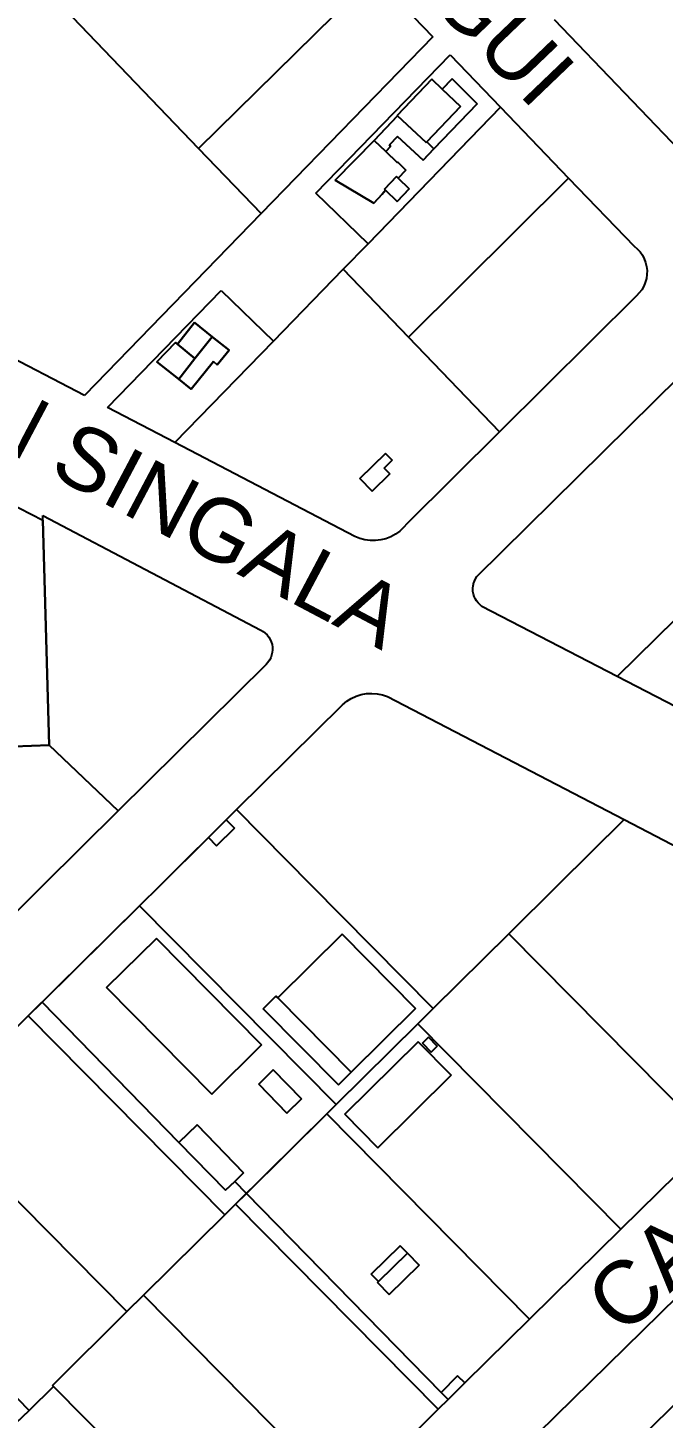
# Model space of a CAD drawing. Header units: millimetres. Extents: x 1888 to 2040, y 1705 to 1894.
# Drawn here: x 1943.2305 to 1943.3828, y 1822.3468 to 1822.6797 of the extents above; entities that cross this region are included whole.
import ezdxf

# ---------------------------------------------------------------- set-up
doc = ezdxf.new("R2010")
doc.units = ezdxf.units.MM
doc.styles.get("Standard").update_dxf_attribs({"font": 'arial.ttf'})

# ---------------------------------------------------------------- blocks, each defined once
blk = doc.blocks.new('PI Son Oms')
for p, q in [((-181.50492, -12.1215), (-181.46283, -12.08019)), ((-181.46283, -12.08019), (-181.50492, -12.1215)), ((-181.50492, -12.1215), (-181.46283, -12.08019)), ((-181.46283, -12.08019), (-181.50492, -12.1215)), ((-181.46283, -12.08019), (-181.44876, -12.0948)), ((-181.46283, -12.08019), (-181.44876, -12.0948)), ((-181.53891, -12.0862), (-181.50492, -12.1215)), ((-181.50492, -12.1215), (-181.53891, -12.0862)), ((-181.53891, -12.0862), (-181.50492, -12.1215)), ((-181.50492, -12.1215), (-181.53891, -12.0862)), ((-181.38385, -12.12802), (-181.41959, -12.09076)), ((-181.38385, -12.12802), (-181.41959, -12.09076)), ((-181.44876, -12.0948), (-181.4899, -12.1371)), ((-181.44876, -12.0948), (-181.4899, -12.1371)), ((-181.47677, -12.13219), (-181.4446, -12.09912)), ((-181.47677, -12.13219), (-181.4446, -12.09912)), ((-181.4446, -12.09912), (-181.43253, -12.11166)), ((-181.4446, -12.09912), (-181.43253, -12.11166)), ((-181.44903, -12.10492), (-181.45734, -12.11363)), ((-181.45734, -12.11363), (-181.44903, -12.10492)), ((-181.44655, -12.10731), (-181.44903, -12.10492)), ((-181.44903, -12.10492), (-181.44655, -12.10731)), ((-181.44415, -12.10488), (-181.44655, -12.10731)), ((-181.44655, -12.10731), (-181.44415, -12.10488)), ((-181.44655, -12.10731), (-181.44214, -12.11145)), ((-181.44214, -12.11145), (-181.44655, -12.10731)), ((-181.43816, -12.11083), (-181.44415, -12.10488)), ((-181.44415, -12.10488), (-181.43816, -12.11083)), ((-181.4485, -12.12162), (-181.43816, -12.11083)), ((-181.43816, -12.11083), (-181.4485, -12.12162)), ((-181.46429, -12.14432), (-181.43253, -12.11166)), ((-181.43253, -12.11166), (-181.46429, -12.14432)), ((-181.46429, -12.14432), (-181.43253, -12.11166)), ((-181.43253, -12.11166), (-181.46429, -12.14432)), ((-181.46282, -12.11962), (-181.45724, -12.1137)), ((-181.45724, -12.1137), (-181.46282, -12.11962)), ((-181.45734, -12.11363), (-181.45724, -12.1137)), ((-181.45724, -12.1137), (-181.45734, -12.11363)), ((-181.45724, -12.1137), (-181.45037, -12.1201)), ((-181.45037, -12.1201), (-181.45724, -12.1137)), ((-181.44214, -12.11145), (-181.45022, -12.11994)), ((-181.45022, -12.11994), (-181.44214, -12.11145)), ((-181.43253, -12.11166), (-181.41622, -12.1286)), ((-181.43253, -12.11166), (-181.41622, -12.1286)), ((-181.46282, -12.11962), (-181.47217, -12.12914)), ((-181.47217, -12.12914), (-181.46282, -12.11962)), ((-181.46005, -12.12225), (-181.46282, -12.11962)), ((-181.46282, -12.11962), (-181.46005, -12.12225)), ((-181.45887, -12.12103), (-181.46005, -12.12225)), ((-181.46005, -12.12225), (-181.45887, -12.12103)), ((-181.45724, -12.11862), (-181.45918, -12.12068)), ((-181.45918, -12.12068), (-181.45724, -12.11862)), ((-181.45918, -12.12068), (-181.45887, -12.12103)), ((-181.45887, -12.12103), (-181.45918, -12.12068)), ((-181.4511, -12.12434), (-181.45724, -12.11862)), ((-181.45724, -12.11862), (-181.4511, -12.12434)), ((-181.45037, -12.1201), (-181.45022, -12.11994)), ((-181.45022, -12.11994), (-181.45037, -12.1201)), ((-181.45022, -12.11994), (-181.4485, -12.12162)), ((-181.4485, -12.12162), (-181.45022, -12.11994)), ((-181.4899, -12.1371), (-181.50492, -12.1215)), ((-181.50492, -12.1215), (-181.4899, -12.1371)), ((-181.4899, -12.1371), (-181.50492, -12.1215)), ((-181.50492, -12.1215), (-181.4899, -12.1371)), ((-181.45733, -12.1249), (-181.46005, -12.12225)), ((-181.46005, -12.12225), (-181.45733, -12.1249)), ((-181.4485, -12.12162), (-181.4511, -12.12434)), ((-181.4511, -12.12434), (-181.4485, -12.12162)), ((-181.45716, -12.12477), (-181.45733, -12.1249)), ((-181.45733, -12.1249), (-181.45716, -12.12477)), ((-181.45527, -12.12669), (-181.45716, -12.12477)), ((-181.45716, -12.12477), (-181.45527, -12.12669)), ((-181.45708, -12.12861), (-181.45527, -12.12669)), ((-181.45527, -12.12669), (-181.45708, -12.12861)), ((-181.47217, -12.12914), (-181.46291, -12.13459)), ((-181.46291, -12.13459), (-181.47217, -12.12914)), ((-181.45743, -12.12826), (-181.46038, -12.13126)), ((-181.46038, -12.13126), (-181.45743, -12.12826)), ((-181.45708, -12.12861), (-181.45743, -12.12826)), ((-181.45743, -12.12826), (-181.45708, -12.12861)), ((-181.45733, -12.13418), (-181.4544, -12.13121)), ((-181.4544, -12.13121), (-181.45733, -12.13418)), ((-181.4544, -12.13121), (-181.45708, -12.12861)), ((-181.45708, -12.12861), (-181.4544, -12.13121)), ((-181.41622, -12.1286), (-181.45462, -12.16667)), ((-181.45462, -12.16667), (-181.41622, -12.1286)), ((-181.41622, -12.1286), (-181.45462, -12.16667)), ((-181.45462, -12.16667), (-181.41622, -12.1286)), ((-181.41622, -12.1286), (-181.40049, -12.14492)), ((-181.41622, -12.1286), (-181.40049, -12.14492)), ((-181.46429, -12.14432), (-181.47677, -12.13219)), ((-181.46429, -12.14432), (-181.47677, -12.13219)), ((-181.46291, -12.13459), (-181.4609, -12.13249)), ((-181.4609, -12.13249), (-181.46291, -12.13459)), ((-181.4609, -12.13249), (-181.46012, -12.13151)), ((-181.46012, -12.13151), (-181.4609, -12.13249)), ((-181.46038, -12.13126), (-181.46012, -12.13151)), ((-181.46012, -12.13151), (-181.46038, -12.13126)), ((-181.46012, -12.13151), (-181.45733, -12.13418)), ((-181.45733, -12.13418), (-181.46012, -12.13151)), ((-181.4899, -12.1371), (-181.53228, -12.18068)), ((-181.4899, -12.1371), (-181.53228, -12.18068)), ((-181.47025, -12.15045), (-181.46429, -12.14432)), ((-181.47025, -12.15045), (-181.46429, -12.14432)), ((-181.40049, -12.14492), (-181.39976, -12.14555)), ((-181.40049, -12.14492), (-181.39976, -12.14555)), ((-181.39976, -12.14555), (-181.39911, -12.14627)), ((-181.39976, -12.14555), (-181.39911, -12.14627)), ((-181.39911, -12.14627), (-181.39855, -12.14707)), ((-181.39911, -12.14627), (-181.39855, -12.14707)), ((-181.39855, -12.14707), (-181.3981, -12.14793)), ((-181.39855, -12.14707), (-181.3981, -12.14793)), ((-181.48698, -12.16765), (-181.47025, -12.15045)), ((-181.48698, -12.16765), (-181.47025, -12.15045)), ((-181.45462, -12.16667), (-181.47025, -12.15045)), ((-181.47025, -12.15045), (-181.45462, -12.16667)), ((-181.45462, -12.16667), (-181.47025, -12.15045)), ((-181.47025, -12.15045), (-181.45462, -12.16667)), ((-181.3981, -12.14793), (-181.39776, -12.14884)), ((-181.3981, -12.14793), (-181.39776, -12.14884)), ((-181.39776, -12.14884), (-181.39753, -12.14978)), ((-181.39776, -12.14884), (-181.39753, -12.14978)), ((-181.39753, -12.14978), (-181.39743, -12.15075)), ((-181.39753, -12.14978), (-181.39743, -12.15075)), ((-181.39743, -12.15075), (-181.39745, -12.15172)), ((-181.39743, -12.15075), (-181.39745, -12.15172)), ((-181.39822, -12.15451), (-181.3987, -12.15535)), ((-181.39822, -12.15451), (-181.3987, -12.15535)), ((-181.39784, -12.15361), (-181.39822, -12.15451)), ((-181.39784, -12.15361), (-181.39822, -12.15451)), ((-181.39758, -12.15268), (-181.39784, -12.15361)), ((-181.39758, -12.15268), (-181.39784, -12.15361)), ((-181.39745, -12.15172), (-181.39758, -12.15268)), ((-181.39745, -12.15172), (-181.39758, -12.15268)), ((-181.52673, -12.18357), (-181.49946, -12.15552)), ((-181.52673, -12.18357), (-181.49946, -12.15552)), ((-181.49946, -12.15552), (-181.48698, -12.16765)), ((-181.49946, -12.15552), (-181.48698, -12.16765)), ((-181.39996, -12.15682), (-181.43277, -12.18935)), ((-181.39996, -12.15682), (-181.43277, -12.18935)), ((-181.39928, -12.15612), (-181.39996, -12.15682)), ((-181.39928, -12.15612), (-181.39996, -12.15682)), ((-181.3987, -12.15535), (-181.39928, -12.15612)), ((-181.3987, -12.15535), (-181.39928, -12.15612)), ((-181.53228, -12.18068), (-181.57315, -12.15941)), ((-181.53228, -12.18068), (-181.57315, -12.15941)), ((-181.50993, -12.16838), (-181.5059, -12.1632)), ((-181.5059, -12.1632), (-181.50993, -12.16838)), ((-181.5059, -12.1632), (-181.50163, -12.16659)), ((-181.50163, -12.16659), (-181.5059, -12.1632)), ((-181.51062, -12.19195), (-181.48698, -12.16765)), ((-181.48698, -12.16765), (-181.51062, -12.19195)), ((-181.51062, -12.19195), (-181.48698, -12.16765)), ((-181.48698, -12.16765), (-181.51062, -12.19195)), ((-181.50163, -12.16659), (-181.50579, -12.17184)), ((-181.50579, -12.17184), (-181.50163, -12.16659)), ((-181.50163, -12.16659), (-181.49759, -12.1698)), ((-181.49759, -12.1698), (-181.50163, -12.16659)), ((-181.43277, -12.18935), (-181.45462, -12.16667)), ((-181.45462, -12.16667), (-181.43277, -12.18935)), ((-181.43277, -12.18935), (-181.45462, -12.16667)), ((-181.45462, -12.16667), (-181.43277, -12.18935)), ((-181.51047, -12.16799), (-181.51489, -12.17257)), ((-181.51489, -12.17257), (-181.51047, -12.16799)), ((-181.50993, -12.16838), (-181.51047, -12.16799)), ((-181.51047, -12.16799), (-181.50993, -12.16838)), ((-181.50579, -12.17184), (-181.50993, -12.16838)), ((-181.50993, -12.16838), (-181.50579, -12.17184)), ((-181.49759, -12.1698), (-181.50045, -12.17329)), ((-181.50045, -12.17329), (-181.49759, -12.1698)), ((-181.51489, -12.17257), (-181.50967, -12.17673)), ((-181.50967, -12.17673), (-181.51489, -12.17257)), ((-181.50967, -12.17673), (-181.50579, -12.17184)), ((-181.50579, -12.17184), (-181.50967, -12.17673)), ((-181.50129, -12.17256), (-181.50666, -12.17913)), ((-181.50666, -12.17913), (-181.50129, -12.17256)), ((-181.50045, -12.17329), (-181.50129, -12.17256)), ((-181.50129, -12.17256), (-181.50045, -12.17329)), ((-181.50666, -12.17913), (-181.50967, -12.17673)), ((-181.50967, -12.17673), (-181.50666, -12.17913)), ((-181.43822, -12.22398), (-181.38966, -12.1761)), ((-181.43822, -12.22398), (-181.38966, -12.1761)), ((-181.51062, -12.19195), (-181.52673, -12.18357)), ((-181.51062, -12.19195), (-181.52673, -12.18357)), ((-181.43277, -12.18935), (-181.45495, -12.21134)), ((-181.43277, -12.18935), (-181.45495, -12.21134)), ((-181.46744, -12.21441), (-181.51062, -12.19195)), ((-181.46744, -12.21441), (-181.51062, -12.19195)), ((-181.34818, -12.19233), (-181.40461, -12.24798)), ((-181.40461, -12.24798), (-181.34818, -12.19233)), ((-181.34818, -12.19233), (-181.40461, -12.24798)), ((-181.40461, -12.24798), (-181.34818, -12.19233)), ((-181.56763, -12.1974), (-181.54223, -12.21056)), ((-181.56763, -12.1974), (-181.54223, -12.21056)), ((-181.46007, -12.19455), (-181.46623, -12.20056)), ((-181.46623, -12.20056), (-181.46007, -12.19455)), ((-181.46041, -12.19806), (-181.45848, -12.19618)), ((-181.45848, -12.19618), (-181.46041, -12.19806)), ((-181.45848, -12.19618), (-181.46007, -12.19455)), ((-181.46007, -12.19455), (-181.45848, -12.19618)), ((-181.46623, -12.20056), (-181.4633, -12.20357)), ((-181.4633, -12.20357), (-181.46623, -12.20056)), ((-181.4633, -12.20357), (-181.45906, -12.19945)), ((-181.45906, -12.19945), (-181.4633, -12.20357)), ((-181.45906, -12.19945), (-181.46041, -12.19806)), ((-181.46041, -12.19806), (-181.45906, -12.19945)), ((-181.54223, -12.21056), (-181.54226, -12.20937)), ((-181.54226, -12.20937), (-181.48998, -12.23682)), ((-181.54223, -12.21056), (-181.54226, -12.20937)), ((-181.54226, -12.20937), (-181.48998, -12.23682)), ((-181.54074, -12.26441), (-181.54223, -12.21056)), ((-181.54223, -12.21056), (-181.54074, -12.26441)), ((-181.54074, -12.26441), (-181.54223, -12.21056)), ((-181.54223, -12.21056), (-181.54074, -12.26441)), ((-181.46627, -12.21489), (-181.46744, -12.21441)), ((-181.46627, -12.21489), (-181.46744, -12.21441)), ((-181.45773, -12.2139), (-181.45885, -12.2145)), ((-181.45773, -12.2139), (-181.45885, -12.2145)), ((-181.4567, -12.21317), (-181.45773, -12.2139)), ((-181.4567, -12.21317), (-181.45773, -12.2139)), ((-181.45577, -12.21231), (-181.4567, -12.21317)), ((-181.45577, -12.21231), (-181.4567, -12.21317)), ((-181.45495, -12.21134), (-181.45577, -12.21231)), ((-181.45495, -12.21134), (-181.45577, -12.21231)), ((-181.46504, -12.21522), (-181.46627, -12.21489)), ((-181.46504, -12.21522), (-181.46627, -12.21489)), ((-181.46379, -12.21539), (-181.46504, -12.21522)), ((-181.46379, -12.21539), (-181.46504, -12.21522)), ((-181.46252, -12.2154), (-181.46379, -12.21539)), ((-181.46252, -12.2154), (-181.46379, -12.21539)), ((-181.46126, -12.21526), (-181.46252, -12.2154)), ((-181.46126, -12.21526), (-181.46252, -12.2154)), ((-181.46003, -12.21496), (-181.46126, -12.21526)), ((-181.46003, -12.21496), (-181.46126, -12.21526)), ((-181.45885, -12.2145), (-181.46003, -12.21496)), ((-181.45885, -12.2145), (-181.46003, -12.21496)), ((-181.43853, -12.22457), (-181.43822, -12.22398)), ((-181.43853, -12.22457), (-181.43822, -12.22398)), ((-181.43918, -12.22683), (-181.43911, -12.22625)), ((-181.43918, -12.22683), (-181.43911, -12.22625)), ((-181.43916, -12.22759), (-181.43918, -12.22683)), ((-181.43916, -12.22759), (-181.43918, -12.22683)), ((-181.43905, -12.2282), (-181.43916, -12.22759)), ((-181.43905, -12.2282), (-181.43916, -12.22759)), ((-181.43911, -12.22625), (-181.43903, -12.22587)), ((-181.43911, -12.22625), (-181.43903, -12.22587)), ((-181.43903, -12.22587), (-181.43898, -12.22569)), ((-181.43903, -12.22587), (-181.43898, -12.22569)), ((-181.43898, -12.22569), (-181.43892, -12.2255)), ((-181.43898, -12.22569), (-181.43892, -12.2255)), ((-181.43892, -12.2255), (-181.43878, -12.22512)), ((-181.43892, -12.2255), (-181.43878, -12.22512)), ((-181.43878, -12.22512), (-181.43853, -12.22457)), ((-181.43878, -12.22512), (-181.43853, -12.22457)), ((-181.43885, -12.22879), (-181.43905, -12.2282)), ((-181.43885, -12.22879), (-181.43905, -12.2282)), ((-181.43853, -12.22942), (-181.43885, -12.22879)), ((-181.43853, -12.22942), (-181.43885, -12.22879)), ((-181.43827, -12.22982), (-181.43853, -12.22942)), ((-181.43827, -12.22982), (-181.43853, -12.22942)), ((-181.43788, -12.23032), (-181.43827, -12.22982)), ((-181.43788, -12.23032), (-181.43827, -12.22982)), ((-181.43729, -12.23092), (-181.43788, -12.23032)), ((-181.43729, -12.23092), (-181.43788, -12.23032)), ((-181.43702, -12.23116), (-181.43729, -12.23092)), ((-181.43702, -12.23116), (-181.43729, -12.23092)), ((-181.40461, -12.24798), (-181.43702, -12.23116)), ((-181.40461, -12.24798), (-181.43702, -12.23116)), ((-181.48998, -12.23682), (-181.48942, -12.23715)), ((-181.48998, -12.23682), (-181.48942, -12.23715)), ((-181.48942, -12.23715), (-181.48891, -12.23755)), ((-181.48942, -12.23715), (-181.48891, -12.23755)), ((-181.48891, -12.23755), (-181.48846, -12.23801)), ((-181.48891, -12.23755), (-181.48846, -12.23801)), ((-181.48846, -12.23801), (-181.48806, -12.23852)), ((-181.48846, -12.23801), (-181.48806, -12.23852)), ((-181.48806, -12.23852), (-181.48773, -12.23908)), ((-181.48806, -12.23852), (-181.48773, -12.23908)), ((-181.48773, -12.23908), (-181.48748, -12.23968)), ((-181.48773, -12.23908), (-181.48748, -12.23968)), ((-181.48748, -12.23968), (-181.4873, -12.2403)), ((-181.48748, -12.23968), (-181.4873, -12.2403)), ((-181.4873, -12.2403), (-181.4872, -12.24094)), ((-181.4873, -12.2403), (-181.4872, -12.24094)), ((-181.4872, -12.24094), (-181.48719, -12.24159)), ((-181.4872, -12.24094), (-181.48719, -12.24159)), ((-181.48791, -12.24405), (-181.48828, -12.24458)), ((-181.48791, -12.24405), (-181.48828, -12.24458)), ((-181.48762, -12.24347), (-181.48791, -12.24405)), ((-181.48762, -12.24347), (-181.48791, -12.24405)), ((-181.4874, -12.24286), (-181.48762, -12.24347)), ((-181.4874, -12.24286), (-181.48762, -12.24347)), ((-181.48725, -12.24223), (-181.4874, -12.24286)), ((-181.48725, -12.24223), (-181.4874, -12.24286)), ((-181.48719, -12.24159), (-181.48725, -12.24223)), ((-181.48719, -12.24159), (-181.48725, -12.24223)), ((-181.48871, -12.24506), (-181.52417, -12.28014)), ((-181.48871, -12.24506), (-181.52417, -12.28014)), ((-181.48828, -12.24458), (-181.48871, -12.24506)), ((-181.48828, -12.24458), (-181.48871, -12.24506)), ((-181.37328, -12.26411), (-181.40461, -12.24798)), ((-181.37328, -12.26411), (-181.40461, -12.24798)), ((-181.47038, -12.2547), (-181.46939, -12.25389)), ((-181.47038, -12.2547), (-181.46939, -12.25389)), ((-181.46939, -12.25389), (-181.4683, -12.25322)), ((-181.46939, -12.25389), (-181.4683, -12.25322)), ((-181.4683, -12.25322), (-181.46714, -12.25268)), ((-181.4683, -12.25322), (-181.46714, -12.25268)), ((-181.46714, -12.25268), (-181.46592, -12.25229)), ((-181.46714, -12.25268), (-181.46592, -12.25229)), ((-181.46592, -12.25229), (-181.46466, -12.25206)), ((-181.46592, -12.25229), (-181.46466, -12.25206)), ((-181.46466, -12.25206), (-181.46338, -12.25199)), ((-181.46466, -12.25206), (-181.46338, -12.25199)), ((-181.46338, -12.25199), (-181.46211, -12.25208)), ((-181.46338, -12.25199), (-181.46211, -12.25208)), ((-181.46211, -12.25208), (-181.46085, -12.25233)), ((-181.46211, -12.25208), (-181.46085, -12.25233)), ((-181.46085, -12.25233), (-181.45963, -12.25273)), ((-181.46085, -12.25233), (-181.45963, -12.25273)), ((-181.45963, -12.25273), (-181.40294, -12.28222)), ((-181.45963, -12.25273), (-181.40294, -12.28222)), ((-181.49578, -12.27982), (-181.47038, -12.2547)), ((-181.49578, -12.27982), (-181.47038, -12.2547)), ((-181.5805, -12.26596), (-181.54074, -12.26441)), ((-181.54074, -12.26441), (-181.5805, -12.26596)), ((-181.5805, -12.26596), (-181.54074, -12.26441)), ((-181.54074, -12.26441), (-181.5805, -12.26596)), ((-181.54074, -12.26441), (-181.52417, -12.28014)), ((-181.52417, -12.28014), (-181.54074, -12.26441)), ((-181.54074, -12.26441), (-181.52417, -12.28014)), ((-181.52417, -12.28014), (-181.54074, -12.26441)), ((-181.52417, -12.28014), (-181.54212, -12.29789)), ((-181.52417, -12.28014), (-181.54212, -12.29789)), ((-181.51405, -12.29789), (-181.49578, -12.27982)), ((-181.49829, -12.28229), (-181.49578, -12.27982)), ((-181.49578, -12.27982), (-181.4779, -12.29789)), ((-181.4779, -12.29789), (-181.49578, -12.27982)), ((-181.49578, -12.27982), (-181.4779, -12.29789)), ((-181.4779, -12.29789), (-181.49578, -12.27982)), ((-181.50256, -12.28651), (-181.49829, -12.28229)), ((-181.50059, -12.2885), (-181.49632, -12.28429)), ((-181.49632, -12.28429), (-181.50059, -12.2885)), ((-181.49632, -12.28429), (-181.49829, -12.28229)), ((-181.49829, -12.28229), (-181.49632, -12.28429)), ((-181.40294, -12.28222), (-181.41878, -12.29789)), ((-181.41878, -12.29789), (-181.40294, -12.28222)), ((-181.40294, -12.28222), (-181.41878, -12.29789)), ((-181.41878, -12.29789), (-181.40294, -12.28222)), ((-181.40294, -12.28222), (-181.37284, -12.29789)), ((-181.40294, -12.28222), (-181.37284, -12.29789)), ((-181.51405, -12.29789), (-181.50256, -12.28651)), ((-181.50256, -12.28651), (-181.50059, -12.2885)), ((-181.50059, -12.2885), (-181.50256, -12.28651)), ((-181.52275, -12.52625), (-181.28933, -12.29763)), ((-181.52275, -12.52625), (-181.28933, -12.29763)), ((-181.54212, -12.29789), (-181.55334, -12.30898)), ((-181.54212, -12.29789), (-181.55334, -12.30898)), ((-181.51906, -12.30284), (-181.51405, -12.29789)), ((-181.51906, -12.30284), (-181.51405, -12.29789)), ((-181.4779, -12.29789), (-181.44867, -12.32744)), ((-181.44867, -12.32744), (-181.4779, -12.29789)), ((-181.4779, -12.29789), (-181.44867, -12.32744)), ((-181.44867, -12.32744), (-181.4779, -12.29789)), ((-181.41878, -12.29789), (-181.43057, -12.30955)), ((-181.43057, -12.30955), (-181.41878, -12.29789)), ((-181.41878, -12.29789), (-181.43057, -12.30955)), ((-181.43057, -12.30955), (-181.41878, -12.29789)), ((-181.54571, -12.3292), (-181.51906, -12.30284)), ((-181.54238, -12.3259), (-181.51906, -12.30284)), ((-181.47195, -12.35046), (-181.51906, -12.30284)), ((-181.51906, -12.30284), (-181.47195, -12.35046)), ((-181.47195, -12.35046), (-181.51906, -12.30284)), ((-181.51906, -12.30284), (-181.47195, -12.35046)), ((-181.51501, -12.31065), (-181.52694, -12.32241)), ((-181.52694, -12.32241), (-181.51501, -12.31065)), ((-181.48983, -12.33617), (-181.51501, -12.31065)), ((-181.51501, -12.31065), (-181.48983, -12.33617)), ((-181.48593, -12.3249), (-181.4705, -12.30965)), ((-181.4705, -12.30965), (-181.48593, -12.3249)), ((-181.4705, -12.30965), (-181.45291, -12.32742)), ((-181.45291, -12.32742), (-181.4705, -12.30965)), ((-181.43057, -12.30955), (-181.44867, -12.32744)), ((-181.44867, -12.32744), (-181.43057, -12.30955)), ((-181.43057, -12.30955), (-181.44867, -12.32744)), ((-181.44867, -12.32744), (-181.43057, -12.30955)), ((-181.43057, -12.30955), (-181.38188, -12.35878)), ((-181.38188, -12.35878), (-181.43057, -12.30955)), ((-181.43057, -12.30955), (-181.38188, -12.35878)), ((-181.38188, -12.35878), (-181.43057, -12.30955)), ((-181.52694, -12.32241), (-181.50176, -12.34794)), ((-181.50176, -12.34794), (-181.52694, -12.32241)), ((-181.54571, -12.3292), (-181.54238, -12.3259)), ((-181.54238, -12.3259), (-181.5096, -12.35951)), ((-181.5096, -12.35951), (-181.54238, -12.3259)), ((-181.48635, -12.32447), (-181.48942, -12.3275)), ((-181.48942, -12.3275), (-181.48635, -12.32447)), ((-181.48942, -12.3275), (-181.4714, -12.3457)), ((-181.4714, -12.3457), (-181.48942, -12.3275)), ((-181.48593, -12.3249), (-181.48635, -12.32447)), ((-181.48635, -12.32447), (-181.48593, -12.3249)), ((-181.46835, -12.34269), (-181.48593, -12.3249)), ((-181.48593, -12.3249), (-181.46835, -12.34269)), ((-181.45291, -12.32742), (-181.46835, -12.34269)), ((-181.46835, -12.34269), (-181.45291, -12.32742)), ((-181.44867, -12.32744), (-181.45237, -12.3311)), ((-181.45237, -12.3311), (-181.44867, -12.32744)), ((-181.44867, -12.32744), (-181.45237, -12.3311)), ((-181.45237, -12.3311), (-181.44867, -12.32744)), ((-181.56917, -12.3524), (-181.54571, -12.3292)), ((-181.56917, -12.3524), (-181.54571, -12.3292)), ((-181.54571, -12.3292), (-181.4986, -12.37682)), ((-181.4986, -12.37682), (-181.54571, -12.3292)), ((-181.54571, -12.3292), (-181.4986, -12.37682)), ((-181.4986, -12.37682), (-181.54571, -12.3292)), ((-181.45237, -12.3311), (-181.47195, -12.35046)), ((-181.47195, -12.35046), (-181.45237, -12.3311)), ((-181.45237, -12.3311), (-181.47195, -12.35046)), ((-181.47195, -12.35046), (-181.45237, -12.3311)), ((-181.45237, -12.3311), (-181.40372, -12.38029)), ((-181.40372, -12.38029), (-181.45237, -12.3311)), ((-181.45237, -12.3311), (-181.40372, -12.38029)), ((-181.40372, -12.38029), (-181.45237, -12.3311)), ((-181.50176, -12.34794), (-181.48983, -12.33617)), ((-181.48983, -12.33617), (-181.50176, -12.34794)), ((-181.45231, -12.33539), (-181.46987, -12.35276)), ((-181.46987, -12.35276), (-181.45231, -12.33539)), ((-181.44437, -12.34342), (-181.45231, -12.33539)), ((-181.45231, -12.33539), (-181.44437, -12.34342)), ((-181.44983, -12.33434), (-181.45125, -12.33575)), ((-181.45125, -12.33575), (-181.44983, -12.33434)), ((-181.45125, -12.33575), (-181.44914, -12.33788)), ((-181.44914, -12.33788), (-181.45125, -12.33575)), ((-181.44772, -12.33647), (-181.44983, -12.33434)), ((-181.44983, -12.33434), (-181.44772, -12.33647)), ((-181.44914, -12.33788), (-181.44772, -12.33647)), ((-181.44772, -12.33647), (-181.44914, -12.33788)), ((-181.48699, -12.34213), (-181.49048, -12.34555)), ((-181.49048, -12.34555), (-181.48699, -12.34213)), ((-181.48023, -12.34906), (-181.48699, -12.34213)), ((-181.48699, -12.34213), (-181.48023, -12.34906)), ((-181.4714, -12.3457), (-181.46835, -12.34269)), ((-181.46835, -12.34269), (-181.4714, -12.3457)), ((-181.46193, -12.36079), (-181.44437, -12.34342)), ((-181.44437, -12.34342), (-181.46193, -12.36079)), ((-181.49048, -12.34555), (-181.48372, -12.35247)), ((-181.48372, -12.35247), (-181.49048, -12.34555)), ((-181.48372, -12.35247), (-181.48023, -12.34906)), ((-181.48023, -12.34906), (-181.48372, -12.35247)), ((-181.47419, -12.35267), (-181.47195, -12.35046)), ((-181.47195, -12.35046), (-181.47419, -12.35267)), ((-181.47419, -12.35267), (-181.47195, -12.35046)), ((-181.47195, -12.35046), (-181.47419, -12.35267)), ((-181.56917, -12.3524), (-181.52206, -12.40003)), ((-181.52206, -12.40003), (-181.56917, -12.3524)), ((-181.56917, -12.3524), (-181.52206, -12.40003)), ((-181.52206, -12.40003), (-181.56917, -12.3524)), ((-181.49602, -12.37427), (-181.47419, -12.35267)), ((-181.47419, -12.35267), (-181.49602, -12.37427)), ((-181.49344, -12.37171), (-181.47419, -12.35267)), ((-181.47419, -12.35267), (-181.49344, -12.37171)), ((-181.42558, -12.40182), (-181.47419, -12.35267)), ((-181.47419, -12.35267), (-181.42558, -12.40182)), ((-181.42558, -12.40182), (-181.47419, -12.35267)), ((-181.47419, -12.35267), (-181.42558, -12.40182)), ((-181.46987, -12.35276), (-181.46193, -12.36079)), ((-181.46193, -12.36079), (-181.46987, -12.35276)), ((-181.50527, -12.3553), (-181.5096, -12.35951)), ((-181.5096, -12.35951), (-181.50527, -12.3553)), ((-181.49411, -12.36679), (-181.50527, -12.3553)), ((-181.50527, -12.3553), (-181.49411, -12.36679)), ((-181.5096, -12.35951), (-181.49842, -12.37096)), ((-181.49842, -12.37096), (-181.5096, -12.35951)), ((-181.38188, -12.35878), (-181.40372, -12.38029)), ((-181.38188, -12.35878), (-181.40372, -12.38029)), ((-181.49624, -12.36885), (-181.49411, -12.36679)), ((-181.49411, -12.36679), (-181.49624, -12.36885)), ((-181.49842, -12.37096), (-181.49624, -12.36885)), ((-181.49624, -12.36885), (-181.49842, -12.37096)), ((-181.49624, -12.36885), (-181.49344, -12.37171)), ((-181.49344, -12.37171), (-181.49624, -12.36885)), ((-181.49602, -12.37427), (-181.49344, -12.37171)), ((-181.49344, -12.37171), (-181.49602, -12.37427)), ((-181.49344, -12.37171), (-181.4468, -12.41936)), ((-181.4468, -12.41936), (-181.49344, -12.37171)), ((-181.59264, -12.37561), (-181.5455, -12.42368)), ((-181.5455, -12.42368), (-181.59264, -12.37561)), ((-181.59264, -12.37561), (-181.5455, -12.42368)), ((-181.5455, -12.42368), (-181.59264, -12.37561)), ((-181.51807, -12.39608), (-181.4986, -12.37682)), ((-181.4986, -12.37682), (-181.51807, -12.39608)), ((-181.51807, -12.39608), (-181.4986, -12.37682)), ((-181.4986, -12.37682), (-181.51807, -12.39608)), ((-181.4986, -12.37682), (-181.49602, -12.37427)), ((-181.49602, -12.37427), (-181.4986, -12.37682)), ((-181.4986, -12.37682), (-181.49602, -12.37427)), ((-181.49602, -12.37427), (-181.4986, -12.37682)), ((-181.49602, -12.37427), (-181.44745, -12.42337)), ((-181.44745, -12.42337), (-181.49602, -12.37427)), ((-181.49602, -12.37427), (-181.44745, -12.42337)), ((-181.44745, -12.42337), (-181.49602, -12.37427)), ((-181.40372, -12.38029), (-181.42558, -12.40182)), ((-181.40372, -12.38029), (-181.42558, -12.40182)), ((-181.45655, -12.38429), (-181.46351, -12.39107)), ((-181.46351, -12.39107), (-181.45655, -12.38429)), ((-181.46179, -12.39283), (-181.45483, -12.38605)), ((-181.45483, -12.38605), (-181.46179, -12.39283)), ((-181.45483, -12.38605), (-181.45655, -12.38429)), ((-181.45655, -12.38429), (-181.45483, -12.38605)), ((-181.45206, -12.38889), (-181.45483, -12.38605)), ((-181.45483, -12.38605), (-181.45206, -12.38889)), ((-181.45923, -12.39589), (-181.45206, -12.38889)), ((-181.45206, -12.38889), (-181.45923, -12.39589)), ((-181.46351, -12.39107), (-181.46179, -12.39283)), ((-181.46179, -12.39283), (-181.46351, -12.39107)), ((-181.46179, -12.39283), (-181.46201, -12.39304)), ((-181.46201, -12.39304), (-181.46179, -12.39283)), ((-181.46201, -12.39304), (-181.45923, -12.39589)), ((-181.45923, -12.39589), (-181.46201, -12.39304)), ((-181.52206, -12.40003), (-181.51807, -12.39608)), ((-181.51807, -12.39608), (-181.52206, -12.40003)), ((-181.52206, -12.40003), (-181.51807, -12.39608)), ((-181.51807, -12.39608), (-181.52206, -12.40003)), ((-181.51807, -12.39608), (-181.46955, -12.44514)), ((-181.46955, -12.44514), (-181.51807, -12.39608)), ((-181.51807, -12.39608), (-181.46955, -12.44514)), ((-181.46955, -12.44514), (-181.51807, -12.39608)), ((-181.53991, -12.41769), (-181.52206, -12.40003)), ((-181.52206, -12.40003), (-181.53991, -12.41769)), ((-181.53991, -12.41769), (-181.52206, -12.40003)), ((-181.52206, -12.40003), (-181.53991, -12.41769)), ((-181.42558, -12.40182), (-181.44107, -12.41708)), ((-181.42558, -12.40182), (-181.44107, -12.41708)), ((-181.38254, -12.41415), (-181.4488, -12.47875)), ((-181.38254, -12.41415), (-181.4488, -12.47875)), ((-181.44282, -12.41536), (-181.4468, -12.41936)), ((-181.4468, -12.41936), (-181.44282, -12.41536)), ((-181.44282, -12.41536), (-181.4468, -12.41936)), ((-181.4468, -12.41936), (-181.44282, -12.41536)), ((-181.44107, -12.41708), (-181.44512, -12.42107)), ((-181.44107, -12.41708), (-181.44512, -12.42107)), ((-181.44107, -12.41708), (-181.44282, -12.41536)), ((-181.44282, -12.41536), (-181.44107, -12.41708)), ((-181.44107, -12.41708), (-181.44282, -12.41536)), ((-181.44282, -12.41536), (-181.44107, -12.41708)), ((-181.5455, -12.42368), (-181.53965, -12.41795)), ((-181.53965, -12.41795), (-181.5455, -12.42368)), ((-181.5455, -12.42368), (-181.53965, -12.41795)), ((-181.53965, -12.41795), (-181.5455, -12.42368)), ((-181.53965, -12.41795), (-181.53991, -12.41769)), ((-181.53991, -12.41769), (-181.53965, -12.41795)), ((-181.53965, -12.41795), (-181.53991, -12.41769)), ((-181.53991, -12.41769), (-181.53965, -12.41795)), ((-181.53965, -12.41795), (-181.49099, -12.46698)), ((-181.49099, -12.46698), (-181.53965, -12.41795)), ((-181.53965, -12.41795), (-181.49099, -12.46698)), ((-181.49099, -12.46698), (-181.53965, -12.41795)), ((-181.4468, -12.41936), (-181.44512, -12.42107)), ((-181.44512, -12.42107), (-181.4468, -12.41936)), ((-181.4468, -12.41936), (-181.44512, -12.42107)), ((-181.44512, -12.42107), (-181.4468, -12.41936)), ((-181.55561, -12.43321), (-181.5455, -12.42368)), ((-181.5455, -12.42368), (-181.55561, -12.43321)), ((-181.55561, -12.43321), (-181.5455, -12.42368)), ((-181.5455, -12.42368), (-181.55561, -12.43321)), ((-181.44745, -12.42337), (-181.46955, -12.44514)), ((-181.44745, -12.42337), (-181.46955, -12.44514)), ((-181.44512, -12.42107), (-181.44745, -12.42337)), ((-181.44512, -12.42107), (-181.44745, -12.42337))]:
    blk.add_line(p, q)

msp = doc.modelspace()

# ---------------------------------------------------------------- block references
msp.add_blockref('PI Son Oms', (2124.77634, 1834.77236))

# ---------------------------------------------------------------- texts
at = {"char_height": 0.015, "width": 0.2895993, "attachment_point": 1}
for s, insert, rotation in [('{CAN SEGUI}', (1943.28296, 1822.75337), 313.7546), ('{CAN SINGALA}', (1943.19793, 1822.60973), 332.1027), ('{CANAL DE SANT JORDI}', (1943.36301, 1822.37696), 43.7455)]:
    msp.add_mtext(s, dxfattribs=dict(at, insert=insert, rotation=rotation))

doc.saveas('drawing.dxf')
